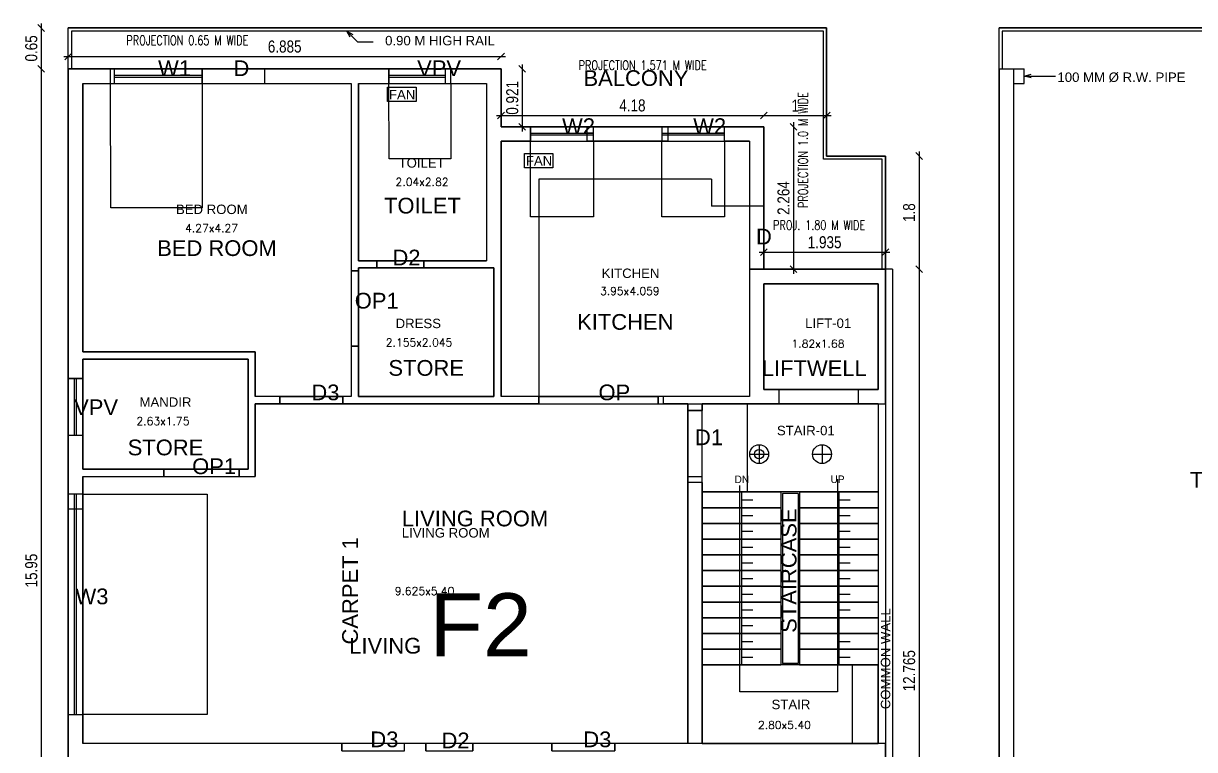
# Model space of a CAD drawing. Header units: metres. Extents: x 0 to 140, y 0 to 47.
# Drawn here: x 32.48 to 51.11, y 12.62 to 24.17 of the extents above; entities that cross this region are included whole.
import ezdxf
from ezdxf.enums import TextEntityAlignment as Align

# ---------------------------------------------------------------- set-up
doc = ezdxf.new("R2010")
doc.units = ezdxf.units.M
doc.header["$PDMODE"] = 3
doc.header["$PDSIZE"] = -3
for name, pattern in [('CENTER', [0]), ('DASHED', [0.75, 0.5, -0.25]), ('DASHED2', [0.375, 0.25, -0.125])]:
    doc.linetypes.add(name, pattern=pattern)
doc.layers.get('0').update_dxf_attribs({"linetype": 'CONTINUOUS'})
doc.layers.get('Defpoints').update_dxf_attribs({"linetype": 'CONTINUOUS'})
for name, color, linetype in [('_Balcony', 25, 'CONTINUOUS'), ('_CarpetArea', 191, 'CONTINUOUS'), ('_Door', 114, 'CONTINUOUS'), ('_Flr', 153, 'CONTINUOUS'), ('_LiftWell', 171, 'CONTINUOUS'), ('_PrintAdditionalDetail', 223, 'CONTINUOUS'), ('_ResiFAR', 190, 'CONTINUOUS'), ('_ResiFSI', 190, 'CONTINUOUS'), ('_Room', 72, 'CONTINUOUS'), ('_StairCase', 120, 'CONTINUOUS'), ('_Terrace', 30, 'CONTINUOUS'), ('_Window', 115, 'CONTINUOUS'), ('FLOOR-TERRACE', 153, 'CONTINUOUS'), ('FLOOR02', 114, 'CONTINUOUS')]:
    doc.layers.add(name, color=color, linetype=linetype)
for name, color, linetype, lineweight in [('PROJECTION', 4, 'DASHED2', 18), ('TEXT AREA', 3, 'CONTINUOUS', 20), ('TEXT NAME', 1, 'CONTINUOUS', 20), ('TEXT SIZE', 2, 'CONTINUOUS', 20)]:
    doc.layers.add(name, color=color, linetype=linetype, lineweight=lineweight)
doc.styles.add('AR 2.0 mm', font='arial.ttf', dxfattribs={"height": 100})
doc.styles.add('DIM', font='arial.ttf', dxfattribs={"width": 0.8})
doc.styles.add('PreDCRFont', font='arial.ttf', dxfattribs={"height": 0.25})
doc.styles.add('RS 1.5 mm', font='romans.shx', dxfattribs={"height": 75})
doc.styles.add('RS 1.75 mm', font='romans.shx', dxfattribs={"height": 87.5})
doc.styles.add('RS 2.5 mm', font='arial.ttf', dxfattribs={"height": 125})
doc.styles.add('WD-25', font='ARIALN.TTF', dxfattribs={"height": 50})
doc.dimstyles.new('1 DIM BIG', dxfattribs={"dimscale": 0.06, "dimtxt": 3.2, "dimasz": 1.8, "dimexe": 0.7, "dimexo": 0, "dimgap": 1, "dimtad": 1, "dimdec": 4, "dimdsep": 46, "dimtxsty": 'DIM', "dimblk1": 'OBLIQUE', "dimblk2": 'OBLIQUE', "dimsah": 1, "dimcen": 0, "dimdle": 1.2, "dimse1": 1, "dimse2": 1, "dimclrd": 3, "dimclre": 5, "dimclrt": 256, "dimadec": 0, "dimazin": 0, "dimtfac": 1, "dimtdec": 4, "dimtix": 1, "dimtmove": 2, "dimatfit": 3, "dimldrblk": 'OPEN30', "dimfxl": 0.7, "dimtolj": 1, "dimarcsym": 0})

# ---------------------------------------------------------------- blocks, each defined once
blk = doc.blocks.new('_Oblique')
at = {"color": 0, "linetype": 'ByBlock', "lineweight": -2}
blk.add_line((-0.5, -0.5), (0.5, 0.5), dxfattribs=at)
blk = doc.blocks.new('_Open30')
at = {"color": 0, "linetype": 'ByBlock', "lineweight": -2}
for p, q in [((-1, 0.27), (0, 0)), ((0, 0), (-1, -0.27)), ((0, 0), (-1, 0))]:
    blk.add_line(p, q, dxfattribs=at)
blk = doc.blocks.new('*D90')
at = {"lineweight": -2, "transparency": 16777216}
blk.add_line((32.76, 24.166), (32.76, 23.372), dxfattribs=at)
at = {"layer": 'Defpoints', "color": 0, "linetype": 'ByBlock', "transparency": 16777216}
for p in [(32.968, 24.094), (32.76, 23.444), (32.968, 23.444)]:
    blk.add_point(p, dxfattribs=at)
at = {"linetype": 'ByBlock', "lineweight": -2, "transparency": 16777216, "xscale": 0.108, "yscale": 0.108, "zscale": 0.108}
for p, rotation in [((32.76, 24.094), 90), ((32.76, 23.444), 270)]:
    blk.add_blockref('_Oblique', p, dxfattribs=dict(at, rotation=rotation))
at = {"linetype": 'ByBlock', "transparency": 16777216, "insert": (32.602, 23.769), "char_height": 0.192, "attachment_point": 5, "rotation": 90, "style": 'DIM', "bg_fill": 3, "box_fill_scale": 1.1, "bg_fill_color": 256, "bg_fill_true_color": 13158600, "bg_fill_transparency": 0}
blk.add_mtext('\\A1;0.65', dxfattribs=at)
blk = doc.blocks.new('*D91')
at = {"lineweight": -2, "transparency": 16777216}
blk.add_line((32.76, 23.516), (32.76, 7.422), dxfattribs=at)
at = {"layer": 'Defpoints', "color": 0, "linetype": 'ByBlock', "transparency": 16777216}
for p in [(32.968, 23.444), (32.76, 7.494), (32.968, 7.494)]:
    blk.add_point(p, dxfattribs=at)
at = {"linetype": 'ByBlock', "lineweight": -2, "transparency": 16777216, "xscale": 0.108, "yscale": 0.108, "zscale": 0.108}
for p, rotation in [((32.76, 23.444), 90), ((32.76, 7.494), 270)]:
    blk.add_blockref('_Oblique', p, dxfattribs=dict(at, rotation=rotation))
at = {"linetype": 'ByBlock', "transparency": 16777216, "insert": (32.602, 15.469), "char_height": 0.192, "attachment_point": 5, "rotation": 90, "style": 'DIM', "bg_fill": 3, "box_fill_scale": 1.1, "bg_fill_color": 256, "bg_fill_true_color": 13158600, "bg_fill_transparency": 0}
blk.add_mtext('\\A1;15.95', dxfattribs=at)
blk = doc.blocks.new('*D93')
at = {"lineweight": -2, "transparency": 16777216}
blk.add_line((40.412, 23.516), (40.412, 22.451), dxfattribs=at)
at = {"layer": 'Defpoints', "color": 0, "linetype": 'ByBlock', "transparency": 16777216}
for p in [(40.075, 23.444), (40.075, 22.523), (40.412, 22.523)]:
    blk.add_point(p, dxfattribs=at)
at = {"linetype": 'ByBlock', "lineweight": -2, "transparency": 16777216, "xscale": 0.108, "yscale": 0.108, "zscale": 0.108}
for p, rotation in [((40.412, 23.444), 90), ((40.412, 22.523), 270)]:
    blk.add_blockref('_Oblique', p, dxfattribs=dict(at, rotation=rotation))
at = {"linetype": 'ByBlock', "transparency": 16777216, "insert": (40.254, 22.984), "char_height": 0.192, "attachment_point": 5, "rotation": 90, "style": 'DIM', "bg_fill": 3, "box_fill_scale": 1.1, "bg_fill_color": 256, "bg_fill_true_color": 13158600, "bg_fill_transparency": 0}
blk.add_mtext('\\A1;0.921', dxfattribs=at)
blk = doc.blocks.new('*D94')
at = {"lineweight": -2, "transparency": 16777216}
blk.add_line((33.118, 23.64), (40.147, 23.64), dxfattribs=at)
at = {"layer": 'Defpoints', "color": 0, "linetype": 'ByBlock', "transparency": 16777216}
for p in [(40.075, 23.64), (33.19, 23.444), (40.075, 23.444)]:
    blk.add_point(p, dxfattribs=at)
at = {"linetype": 'ByBlock', "lineweight": -2, "transparency": 16777216, "xscale": 0.108, "yscale": 0.108, "zscale": 0.108, "rotation": 180}
blk.add_blockref('_Oblique', (33.19, 23.64), dxfattribs=at)
at = {"linetype": 'ByBlock', "lineweight": -2, "transparency": 16777216, "xscale": 0.108, "yscale": 0.108, "zscale": 0.108}
blk.add_blockref('_Oblique', (40.075, 23.64), dxfattribs=at)
at = {"linetype": 'ByBlock', "transparency": 16777216, "insert": (36.633, 23.798), "char_height": 0.192, "attachment_point": 5, "style": 'DIM', "bg_fill": 3, "box_fill_scale": 1.1, "bg_fill_color": 256, "bg_fill_true_color": 13158600, "bg_fill_transparency": 0}
blk.add_mtext('\\A1;6.885', dxfattribs=at)
blk = doc.blocks.new('*D95')
at = {"lineweight": -2, "transparency": 16777216}
blk.add_line((40.003, 22.704), (44.327, 22.704), dxfattribs=at)
at = {"layer": 'Defpoints', "color": 0, "linetype": 'ByBlock', "transparency": 16777216}
for p in [(44.255, 22.704), (40.075, 22.523), (44.255, 22.523)]:
    blk.add_point(p, dxfattribs=at)
at = {"linetype": 'ByBlock', "lineweight": -2, "transparency": 16777216, "xscale": 0.108, "yscale": 0.108, "zscale": 0.108, "rotation": 180}
blk.add_blockref('_Oblique', (40.075, 22.704), dxfattribs=at)
at = {"linetype": 'ByBlock', "lineweight": -2, "transparency": 16777216, "xscale": 0.108, "yscale": 0.108, "zscale": 0.108}
blk.add_blockref('_Oblique', (44.255, 22.704), dxfattribs=at)
at = {"linetype": 'ByBlock', "transparency": 16777216, "insert": (42.165, 22.862), "char_height": 0.192, "attachment_point": 5, "style": 'DIM', "bg_fill": 3, "box_fill_scale": 1.1, "bg_fill_color": 256, "bg_fill_true_color": 13158600, "bg_fill_transparency": 0}
blk.add_mtext('\\A1;4.18', dxfattribs=at)
blk = doc.blocks.new('*D96')
at = {"lineweight": -2, "transparency": 16777216}
blk.add_line((44.727, 22.595), (44.727, 20.187), dxfattribs=at)
at = {"layer": 'Defpoints', "color": 0, "linetype": 'ByBlock', "transparency": 16777216}
for p in [(44.255, 22.523), (44.255, 20.259), (44.727, 20.259)]:
    blk.add_point(p, dxfattribs=at)
at = {"linetype": 'ByBlock', "lineweight": -2, "transparency": 16777216, "xscale": 0.108, "yscale": 0.108, "zscale": 0.108}
for p, rotation in [((44.727, 22.523), 90), ((44.727, 20.259), 270)]:
    blk.add_blockref('_Oblique', p, dxfattribs=dict(at, rotation=rotation))
at = {"linetype": 'ByBlock', "transparency": 16777216, "insert": (44.569, 21.391), "char_height": 0.192, "attachment_point": 5, "rotation": 90, "style": 'DIM', "bg_fill": 3, "box_fill_scale": 1.1, "bg_fill_color": 256, "bg_fill_true_color": 13158600, "bg_fill_transparency": 0}
blk.add_mtext('\\A1;2.264', dxfattribs=at)
blk = doc.blocks.new('*D97')
at = {"lineweight": -2, "transparency": 16777216}
blk.add_line((44.183, 20.529), (46.262, 20.529), dxfattribs=at)
at = {"layer": 'Defpoints', "color": 0, "linetype": 'ByBlock', "transparency": 16777216}
for p in [(46.19, 20.529), (44.255, 20.259), (46.19, 20.259)]:
    blk.add_point(p, dxfattribs=at)
at = {"linetype": 'ByBlock', "lineweight": -2, "transparency": 16777216, "xscale": 0.108, "yscale": 0.108, "zscale": 0.108, "rotation": 180}
blk.add_blockref('_Oblique', (44.255, 20.529), dxfattribs=at)
at = {"linetype": 'ByBlock', "lineweight": -2, "transparency": 16777216, "xscale": 0.108, "yscale": 0.108, "zscale": 0.108}
blk.add_blockref('_Oblique', (46.19, 20.529), dxfattribs=at)
at = {"linetype": 'ByBlock', "transparency": 16777216, "insert": (45.223, 20.687), "char_height": 0.192, "attachment_point": 5, "style": 'DIM', "bg_fill": 3, "box_fill_scale": 1.1, "bg_fill_color": 256, "bg_fill_true_color": 13158600, "bg_fill_transparency": 0}
blk.add_mtext('\\A1;1.935', dxfattribs=at)
blk = doc.blocks.new('*D98')
at = {"lineweight": -2, "transparency": 16777216}
blk.add_line((46.726, 22.131), (46.726, 20.187), dxfattribs=at)
at = {"layer": 'Defpoints', "color": 0, "linetype": 'ByBlock', "transparency": 16777216}
for p in [(46.19, 22.059), (46.19, 20.259), (46.726, 20.259)]:
    blk.add_point(p, dxfattribs=at)
at = {"linetype": 'ByBlock', "lineweight": -2, "transparency": 16777216, "xscale": 0.108, "yscale": 0.108, "zscale": 0.108}
for p, rotation in [((46.726, 22.059), 90), ((46.726, 20.259), 270)]:
    blk.add_blockref('_Oblique', p, dxfattribs=dict(at, rotation=rotation))
at = {"linetype": 'ByBlock', "transparency": 16777216, "insert": (46.568, 21.159), "char_height": 0.192, "attachment_point": 5, "rotation": 90, "style": 'DIM', "bg_fill": 3, "box_fill_scale": 1.1, "bg_fill_color": 256, "bg_fill_true_color": 13158600, "bg_fill_transparency": 0}
blk.add_mtext('\\A1;1.8', dxfattribs=at)
blk = doc.blocks.new('*D99')
at = {"lineweight": -2, "transparency": 16777216}
blk.add_line((46.726, 20.331), (46.726, 7.422), dxfattribs=at)
at = {"layer": 'Defpoints', "color": 0, "linetype": 'ByBlock', "transparency": 16777216}
for p in [(46.19, 20.259), (46.14, 7.494), (46.726, 7.494)]:
    blk.add_point(p, dxfattribs=at)
at = {"linetype": 'ByBlock', "lineweight": -2, "transparency": 16777216, "xscale": 0.108, "yscale": 0.108, "zscale": 0.108}
for p, rotation in [((46.726, 20.259), 90), ((46.726, 7.494), 270)]:
    blk.add_blockref('_Oblique', p, dxfattribs=dict(at, rotation=rotation))
at = {"linetype": 'ByBlock', "transparency": 16777216, "insert": (46.568, 13.877), "char_height": 0.192, "attachment_point": 5, "rotation": 90, "style": 'DIM', "bg_fill": 3, "box_fill_scale": 1.1, "bg_fill_color": 256, "bg_fill_true_color": 13158600, "bg_fill_transparency": 0}
blk.add_mtext('\\A1;12.765', dxfattribs=at)
blk = doc.blocks.new('Direction Ref Point')
at = {"layer": '_Flr'}
for p, q in [((-0.15, 0), (0.15, 0)), ((0, 0.15), (0, -0.15))]:
    blk.add_line(p, q, dxfattribs=at)
for radius in [0.15, 0.075]:
    blk.add_circle((0, 0), radius, dxfattribs=at)
blk = doc.blocks.new('Common Point')
at = {"layer": '_ResiFSI'}
for p, q in [((-0.15, 0), (0.15, 0)), ((0, 0.15), (0, -0.15))]:
    blk.add_line(p, q, dxfattribs=at)
blk.add_circle((0, 0), 0.15, dxfattribs=at)
blk = doc.blocks.new('*D105')
at = {"color": 3, "linetype": 'ByBlock', "lineweight": -2, "transparency": 16777216}
blk.add_line((44.183, 22.704), (45.327, 22.704), dxfattribs=at)
at = {"layer": 'Defpoints', "color": 0, "linetype": 'ByBlock', "transparency": 16777216}
for p in [(44.255, 22.704), (45.255, 22.704), (45.255, 22.704)]:
    blk.add_point(p, dxfattribs=at)
at = {"color": 3, "linetype": 'ByBlock', "lineweight": -2, "transparency": 16777216, "xscale": 0.108, "yscale": 0.108, "zscale": 0.108, "rotation": 180}
blk.add_blockref('_Oblique', (44.255, 22.704), dxfattribs=at)
at = {"color": 3, "linetype": 'ByBlock', "lineweight": -2, "transparency": 16777216, "xscale": 0.108, "yscale": 0.108, "zscale": 0.108}
blk.add_blockref('_Oblique', (45.255, 22.704), dxfattribs=at)
at = {"linetype": 'ByBlock', "transparency": 16777216, "insert": (44.755, 22.86), "char_height": 0.192, "attachment_point": 5, "style": 'DIM'}
blk.add_mtext('\\A1;1', dxfattribs=at)

msp = doc.modelspace()

# ---------------------------------------------------------------- linework, layer by layer
at = {"linetype": 'ByBlock'}
for p, q in [((33.19019, 23.44413), (33.19019, 24.09413)), ((47.99784, 23.44413), (47.99784, 24.09413)), ((33.19019, 23.44413), (33.86418, 23.44413)), ((33.19019, 23.44413), (33.19019, 18.52188)), ((33.86418, 23.21413), (33.86418, 23.44413)), ((35.31823, 23.44413), (38.28978, 23.44413)), ((35.31823, 23.21413), (35.31823, 23.44413)), ((36.31823, 23.21413), (36.31823, 23.44413)), ((38.28978, 23.21413), (38.28978, 23.44413)), ((39.27413, 23.44413), (40.07519, 23.44413)), ((39.27413, 23.21413), (39.27413, 23.44413)), ((40.07519, 23.44413), (40.07519, 22.52313)), ((47.99784, 23.44413), (48.39815, 23.44413)), ((47.99784, 23.44413), (47.99784, 7.49413)), ((48.22784, 23.44413), (48.22784, 7.49413)), ((48.39815, 23.21413), (48.39815, 23.44413)), ((33.42019, 23.21413), (33.86418, 23.21413)), ((33.42019, 23.21413), (33.42019, 18.94413)), ((36.31823, 23.21413), (37.69019, 23.21413)), ((37.69019, 23.21413), (37.69019, 20.23442)), ((37.80519, 23.21413), (38.28978, 23.21413)), ((37.80519, 23.21413), (37.80519, 20.39413)), ((39.27413, 23.21413), (39.84519, 23.21413)), ((39.84519, 23.21413), (39.84519, 20.39413)), ((48.22784, 23.21413), (48.39815, 23.21413)), ((40.54584, 22.52313), (40.07519, 22.52313)), ((40.54584, 22.29313), (40.54584, 22.52313)), ((42.73226, 22.52313), (41.44584, 22.52313)), ((41.44584, 22.29313), (41.44584, 22.52313)), ((42.73226, 22.29313), (42.73226, 22.52313)), ((44.25519, 22.52313), (43.63226, 22.52313)), ((43.63226, 22.29313), (43.63226, 22.52313)), ((44.25519, 22.52313), (44.25519, 20.25913)), ((40.07519, 22.29313), (40.07519, 18.23413)), ((40.54584, 22.29313), (40.07519, 22.29313)), ((42.73226, 22.29313), (41.44584, 22.29313)), ((44.02519, 22.29313), (43.63226, 22.29313)), ((44.02519, 22.29313), (44.02519, 21.25913)), ((40.67519, 21.69313), (40.67519, 18.11913)), ((43.42519, 21.69313), (40.67519, 21.69313)), ((43.42519, 21.69313), (43.42519, 21.25913)), ((44.02519, 21.25913), (43.42519, 21.25913)), ((44.25519, 21.25913), (44.02519, 21.25913)), ((37.80519, 20.39413), (38.09871, 20.39413)), ((38.09871, 20.27913), (38.09871, 20.39413)), ((38.84871, 20.39413), (39.84519, 20.39413)), ((38.84871, 20.27913), (38.84871, 20.39413)), ((37.69019, 20.23442), (37.80519, 20.23442)), ((37.80519, 20.27913), (39.96019, 20.27913)), ((37.80519, 20.27913), (37.80519, 20.23442)), ((39.96019, 20.27913), (39.96019, 18.23413)), ((44.02519, 20.25913), (44.02519, 18.23413)), ((46.30519, 20.25913), (44.02519, 20.25913)), ((46.30519, 20.25913), (46.30519, 7.49413)), ((44.25519, 20.02913), (44.25519, 18.34913)), ((46.07519, 20.02913), (44.25519, 20.02913)), ((46.07519, 20.02913), (46.07519, 18.34913)), ((37.69019, 19.03442), (37.69019, 18.23413)), ((37.69019, 19.03442), (37.80519, 19.03442)), ((37.80519, 19.03442), (37.80519, 18.23413)), ((33.42019, 18.94413), (36.16519, 18.94413)), ((33.42019, 18.82913), (36.05019, 18.82913)), ((33.42019, 18.82913), (33.42019, 18.52188)), ((36.05019, 18.82913), (36.05019, 17.07913)), ((36.16519, 18.94413), (36.16519, 18.23413)), ((33.19019, 18.52188), (33.42019, 18.52188)), ((44.4998, 18.34913), (44.25519, 18.34913)), ((44.4998, 18.11913), (44.4998, 18.34913)), ((46.07519, 18.34913), (45.75993, 18.34913)), ((45.75993, 18.11913), (45.75993, 18.34913)), ((36.55763, 18.23413), (36.16519, 18.23413)), ((36.16519, 18.11913), (36.16519, 16.96413)), ((40.67519, 18.11913), (36.16519, 18.11913)), ((36.55763, 18.11913), (36.55763, 18.23413)), ((37.69019, 18.23413), (37.55763, 18.23413)), ((37.55763, 18.11913), (37.55763, 18.23413)), ((39.96019, 18.23413), (37.80519, 18.23413)), ((40.67519, 18.23413), (40.07519, 18.23413)), ((43.04519, 18.23413), (42.65877, 18.23413)), ((42.65877, 18.11913), (42.65877, 18.23413)), ((43.04519, 18.11913), (42.65877, 18.11913)), ((44.02519, 18.23413), (43.04519, 18.23413)), ((43.04519, 18.11913), (43.04519, 12.71913)), ((43.27519, 18.11913), (43.27519, 18.01259)), ((45.75993, 18.11913), (43.27519, 18.11913)), ((46.07519, 18.11913), (45.75993, 18.11913)), ((46.07519, 18.11913), (46.07519, 12.71913)), ((43.04519, 18.01259), (43.27519, 18.01259)), ((33.19019, 17.62313), (33.19019, 16.45301)), ((33.19019, 17.62313), (33.42019, 17.62313)), ((33.42019, 17.62313), (33.42019, 17.07913)), ((33.42019, 17.07913), (34.7096, 17.07913)), ((33.42019, 16.96413), (34.7096, 16.96413)), ((33.42019, 16.96413), (33.42019, 16.45301)), ((34.7096, 16.96413), (34.7096, 17.07913)), ((35.9096, 17.07913), (36.05019, 17.07913)), ((35.9096, 16.96413), (35.9096, 17.07913)), ((35.9096, 16.96413), (36.16519, 16.96413)), ((43.27519, 16.86859), (43.04519, 16.86859)), ((43.27519, 16.86859), (43.27519, 12.71913)), ((43.87362, 13.54163), (43.87362, 16.82424)), ((45.42874, 16.92017), (45.42874, 13.54163)), ((44.52519, 16.71913), (43.27519, 16.71913)), ((44.52519, 16.71913), (44.52519, 13.96913)), ((46.07519, 16.71913), (44.52519, 16.71913)), ((44.55019, 16.69413), (44.55019, 13.99413)), ((44.80019, 16.69413), (44.55019, 16.69413)), ((44.80019, 16.69413), (44.80019, 13.99413)), ((44.82519, 16.71913), (44.82519, 13.96913)), ((33.19019, 16.45301), (33.42019, 16.45301)), ((44.52519, 16.46913), (43.27519, 16.46913)), ((46.07519, 16.46913), (44.82519, 16.46913)), ((44.52519, 16.21913), (43.27519, 16.21913)), ((46.07519, 16.21913), (44.82519, 16.21913)), ((44.52519, 15.96913), (43.27519, 15.96913)), ((46.07519, 15.96913), (44.82519, 15.96913)), ((44.52519, 15.71913), (43.27519, 15.71913)), ((46.07519, 15.71913), (44.82519, 15.71913)), ((44.52519, 15.46913), (43.27519, 15.46913)), ((46.07519, 15.46913), (44.82519, 15.46913)), ((44.52519, 15.21913), (43.27519, 15.21913)), ((46.07519, 15.21913), (44.82519, 15.21913)), ((44.52519, 14.96913), (43.27519, 14.96913)), ((46.07519, 14.96913), (44.82519, 14.96913)), ((44.52519, 14.71913), (43.27519, 14.71913)), ((46.07519, 14.71913), (44.82519, 14.71913)), ((44.52519, 14.46913), (43.27519, 14.46913)), ((46.07519, 14.46913), (44.82519, 14.46913)), ((44.52519, 14.21913), (43.27519, 14.21913)), ((46.07519, 14.21913), (44.82519, 14.21913)), ((44.80019, 13.99413), (44.55019, 13.99413)), ((46.07519, 13.96913), (43.27519, 13.96913)), ((45.42874, 13.54163), (43.87362, 13.54163)), ((33.19019, 13.18368), (33.19019, 7.49413)), ((33.19019, 13.18368), (33.42019, 13.18368)), ((33.42019, 13.18368), (33.42019, 12.71913)), ((43.04519, 12.71913), (33.42019, 12.71913)), ((37.53955, 12.60413), (37.53955, 12.71913)), ((38.53955, 12.60413), (38.53955, 12.71913)), ((38.87861, 12.60413), (38.87861, 12.71913)), ((39.62861, 12.60413), (39.62861, 12.71913)), ((40.8833, 12.60413), (40.8833, 12.71913)), ((41.8833, 12.60413), (41.8833, 12.71913)), ((46.07519, 12.71913), (43.27519, 12.71913))]:
    msp.add_line(p, q, dxfattribs=at)
for p, q in [((33.86418, 23.44413), (35.31823, 23.44413)), ((33.86418, 23.44313), (35.31823, 23.44313)), ((38.28978, 23.44413), (39.27413, 23.44413)), ((38.28978, 23.44313), (39.27413, 23.44313)), ((40.54584, 22.52313), (41.44584, 22.52313)), ((40.54584, 22.52213), (41.44584, 22.52213)), ((42.73226, 22.52313), (43.63226, 22.52313)), ((42.73226, 22.52213), (43.63226, 22.52213)), ((33.41919, 18.52188), (33.41919, 17.62313)), ((33.42019, 18.52188), (33.42019, 17.62313)), ((33.41919, 16.45301), (33.41919, 13.18368)), ((33.42019, 16.45301), (33.42019, 13.18368))]:
    msp.add_line(p, q)
at = {"linetype": 'DASHED'}
msp.add_line((46.19019, 20.25913), (46.19019, 7.49413), dxfattribs=at)
at = {"linetype": 'ByBlock'}
for points in [[(46.19019, 20.25913), (46.19019, 22.05913), (45.25519, 22.05913), (45.25519, 24.09413), (33.19019, 24.09413)], [(46.14019, 20.25913), (46.14019, 22.00913), (45.20519, 22.00913), (45.20519, 24.04413), (33.24019, 24.04413), (33.24019, 23.44413)], [(60.99784, 20.25913), (60.99784, 22.05913), (60.06284, 22.05913), (60.06284, 24.09413), (47.99784, 24.09413)], [(60.94784, 20.25913), (60.94784, 22.00913), (60.01284, 22.00913), (60.01284, 24.04413), (48.04784, 24.04413), (48.04784, 23.44413)]]:
    msp.add_lwpolyline(points, dxfattribs=at)
at = {"layer": '_CarpetArea', "linetype": 'ByBlock'}
for points in [[(37.53955, 12.60413), (37.53955, 12.71913), (33.42019, 12.71913), (33.42019, 16.96413), (34.7096, 16.96413), (34.7096, 17.07913), (33.42019, 17.07913), (33.42019, 18.82913), (36.05019, 18.82913), (36.05019, 17.07913), (35.9096, 17.07913), (35.9096, 16.96413), (36.16519, 16.96413), (36.16519, 18.11913), (36.55763, 18.11913), (36.55763, 18.23413), (36.16519, 18.23413), (36.16519, 18.94413), (33.42019, 18.94413), (33.42019, 23.21413), (37.69019, 23.21413), (37.69019, 20.23442), (37.80519, 20.23442), (37.80519, 20.27913), (38.09871, 20.27913), (38.09871, 20.39413), (37.80519, 20.39413), (37.80519, 23.21413), (39.84519, 23.21413), (39.84519, 20.39413), (38.84871, 20.39413), (38.84871, 20.27913), (39.96019, 20.27913), (39.96019, 18.23413), (37.80519, 18.23413), (37.80519, 19.03442), (37.69019, 19.03442), (37.69019, 18.23413), (37.55763, 18.23413), (37.55763, 18.11913), (40.67519, 18.11913), (40.67519, 18.23413), (40.07519, 18.23413), (40.07519, 22.29313), (44.02519, 22.29313), (44.02519, 18.23413), (42.57519, 18.23413), (42.57519, 18.11913), (43.04519, 18.11913), (43.04519, 12.71913), (41.8833, 12.71913), (41.8833, 12.60413)], [(40.8833, 12.60413), (40.8833, 12.71913), (39.62861, 12.71913), (39.62861, 12.60413)]]:
    msp.add_lwpolyline(points, dxfattribs=at)
at = {"layer": '_Door', "linetype": 'ByBlock'}
for points in [[(38.84871, 20.27913), (38.84871, 20.39413), (38.09871, 20.39413), (38.09871, 20.27913)], [(37.69019, 19.03442), (37.80519, 19.03442), (37.80519, 20.23442), (37.69019, 20.23442)], [(40.67519, 18.23413), (40.67519, 18.11913), (42.57519, 18.11913), (42.57519, 18.23413)], [(35.9096, 16.96413), (35.9096, 17.07913), (34.7096, 17.07913), (34.7096, 16.96413)], [(39.62861, 12.60413), (39.62861, 12.71913), (38.87861, 12.71913), (38.87861, 12.60413)]]:
    msp.add_lwpolyline(points, close=True, dxfattribs=at)
at = {"layer": '_Door'}
for points in [[(36.55763, 18.23413), (36.55763, 18.11913), (37.55763, 18.11913), (37.55763, 18.23413)], [(43.04519, 16.96259), (43.27519, 16.96259), (43.27519, 18.01259), (43.04519, 18.01259)], [(37.53955, 12.71913), (37.53955, 12.60413), (38.53955, 12.60413), (38.53955, 12.71913)], [(40.8833, 12.71913), (40.8833, 12.60413), (41.8833, 12.60413), (41.8833, 12.71913)]]:
    msp.add_lwpolyline(points, close=True, dxfattribs=at)
at = {"layer": '_PrintAdditionalDetail'}
for points in [[(38.26685, 23.15116), (38.72222, 23.15116), (38.72222, 22.92499), (38.26685, 22.92499)], [(40.44567, 22.09811), (40.90104, 22.09811), (40.90104, 21.87194), (40.44567, 21.87194)]]:
    msp.add_lwpolyline(points, close=True, dxfattribs=at)
at = {"layer": '_Room', "linetype": 'ByBlock'}
for points in [[(33.42019, 23.21413), (37.69019, 23.21413), (37.69019, 18.23413), (36.16519, 18.23413), (36.16519, 18.94413), (33.42019, 18.94413)], [(37.80519, 23.21413), (39.84519, 23.21413), (39.84519, 20.39413), (37.80519, 20.39413)], [(40.07519, 22.29313), (44.02519, 22.29313), (44.02519, 18.23413), (40.07519, 18.23413)], [(37.80519, 18.23413), (39.96019, 18.23413), (39.96019, 20.27913), (37.80519, 20.27913)], [(36.05019, 18.82913), (33.42019, 18.82913), (33.42019, 17.07913), (36.05019, 17.07913)], [(33.42019, 12.71913), (33.42019, 16.96413), (36.16519, 16.96413), (36.16519, 18.11913), (43.04519, 18.11913), (43.04519, 12.71913)]]:
    msp.add_lwpolyline(points, close=True, dxfattribs=at)
at = {"layer": '_StairCase', "color": 231, "ltscale": 0.05}
msp.add_lwpolyline([(43.98924, 18.11913), (43.98924, 16.71913)], dxfattribs=at)
at = {"layer": '_StairCase', "linetype": 'ByBlock'}
for points in [[(43.27519, 16.71913), (44.52519, 16.71913)], [(43.27519, 16.46913), (44.52519, 16.46913)], [(43.27519, 16.21913), (44.52519, 16.21913)], [(43.27519, 15.96913), (44.52519, 15.96913)], [(43.27519, 15.71913), (44.52519, 15.71913)], [(43.27519, 15.46913), (44.52519, 15.46913)], [(43.27519, 15.21913), (44.52519, 15.21913)], [(43.27519, 14.96913), (44.52519, 14.96913)], [(43.27519, 14.71913), (44.52519, 14.71913)], [(43.27519, 14.46913), (44.52519, 14.46913)], [(43.27519, 14.21913), (44.52519, 14.21913)], [(43.27519, 13.96913), (44.52519, 13.96913)]]:
    msp.add_lwpolyline(points, dxfattribs=at)
at = {"layer": '_StairCase', "color": 161, "ltscale": 0.05}
msp.add_lwpolyline([(45.66726, 12.71913), (45.66726, 13.96913)], dxfattribs=at)
at = {"layer": '_Terrace', "linetype": 'ByBlock'}
msp.add_lwpolyline([(47.99784, 24.09413), (60.06284, 24.09413), (60.06284, 22.05913), (60.99784, 22.05913), (60.99784, 5.79413), (47.99784, 5.79413)], close=True, dxfattribs=at)
at = {"layer": '_Window', "linetype": 'CENTER'}
for points in [[(33.91823, 23.34413), (35.31823, 23.34413)], [(33.91823, 23.31413), (35.31823, 23.31413)], [(38.28978, 23.34413), (39.18978, 23.34413)], [(38.28978, 23.31413), (39.18978, 23.31413)], [(42.63226, 22.42313), (43.63226, 22.42313)], [(42.63226, 22.39313), (43.63226, 22.39313)], [(33.29019, 17.6225), (33.29019, 18.5225)], [(33.32019, 17.6225), (33.32019, 18.5225)], [(33.29019, 13.18368), (33.29019, 16.68368)], [(33.32019, 13.18368), (33.32019, 16.68368)]]:
    msp.add_lwpolyline(points, dxfattribs=at)
at = {"layer": '_Window', "linetype": 'ByBlock'}
for points in [[(33.19019, 17.6225), (33.42019, 17.6225), (33.42019, 18.5225), (33.19019, 18.5225)], [(33.19019, 13.18368), (33.42019, 13.18368), (33.42019, 16.68368), (33.19019, 16.68368)]]:
    msp.add_lwpolyline(points, close=True, dxfattribs=at)
at = {"layer": 'FLOOR-TERRACE', "color": 227, "linetype": 'ByBlock'}
msp.add_lwpolyline([(47.99784, 24.09413), (60.06284, 24.09413), (60.06284, 22.05913), (60.99784, 22.05913), (60.99784, 5.79413), (47.99784, 5.79413)], close=True, dxfattribs=at)
at = {"layer": 'FLOOR02', "color": 246, "linetype": 'ByBlock'}
for p, q in [((38.09871, 20.39413), (38.84871, 20.39413)), ((37.80519, 20.23442), (37.80519, 19.03442)), ((40.67519, 18.23413), (42.57519, 18.23413)), ((34.7096, 17.07913), (35.9096, 17.07913))]:
    msp.add_line(p, q, dxfattribs=at)
at = {"layer": 'FLOOR02', "color": 26, "linetype": 'ByBlock'}
for p, q in [((36.55763, 18.23413), (37.55763, 18.23413)), ((43.04519, 18.01259), (43.04519, 16.96259))]:
    msp.add_line(p, q, dxfattribs=at)
at = {"layer": 'FLOOR02', "color": 191, "linetype": 'ByBlock'}
for p, q in [((43.27519, 16.71913), (44.52519, 16.71913)), ((43.27519, 16.46913), (44.52519, 16.46913)), ((43.27519, 16.21913), (44.52519, 16.21913)), ((43.27519, 15.96913), (44.52519, 15.96913)), ((43.27519, 15.71913), (44.52519, 15.71913)), ((43.27519, 15.46913), (44.52519, 15.46913)), ((43.27519, 15.21913), (44.52519, 15.21913)), ((43.27519, 14.96913), (44.52519, 14.96913)), ((43.27519, 14.71913), (44.52519, 14.71913)), ((43.27519, 14.46913), (44.52519, 14.46913)), ((43.27519, 14.21913), (44.52519, 14.21913)), ((43.27519, 13.96913), (44.52519, 13.96913))]:
    msp.add_line(p, q, dxfattribs=at)
at = {"layer": 'FLOOR02', "color": 190, "linetype": 'ByBlock'}
for p, q in [((43.90019, 16.71913), (43.90019, 16.46913)), ((45.45019, 16.71913), (45.45019, 16.46913)), ((43.90019, 16.46913), (43.90019, 16.21913)), ((45.45019, 16.46913), (45.45019, 16.21913)), ((43.90019, 16.21913), (43.90019, 15.96913)), ((45.45019, 16.21913), (45.45019, 15.96913)), ((43.90019, 15.96913), (43.90019, 15.71913)), ((45.45019, 15.96913), (45.45019, 15.71913)), ((43.90019, 15.71913), (43.90019, 15.46913)), ((45.45019, 15.71913), (45.45019, 15.46913)), ((43.90019, 15.46913), (43.90019, 15.21913)), ((45.45019, 15.46913), (45.45019, 15.21913)), ((43.90019, 15.21913), (43.90019, 14.96913)), ((45.45019, 15.21913), (45.45019, 14.96913)), ((43.90019, 14.96913), (43.90019, 14.71913)), ((45.45019, 14.96913), (45.45019, 14.71913)), ((43.90019, 14.71913), (43.90019, 14.46913)), ((45.45019, 14.71913), (45.45019, 14.46913)), ((43.90019, 14.46913), (43.90019, 14.21913)), ((45.45019, 14.46913), (45.45019, 14.21913)), ((43.90019, 14.21913), (43.90019, 13.96913)), ((45.45019, 14.21913), (45.45019, 13.96913))]:
    msp.add_line(p, q, dxfattribs=at)
at = {"layer": 'FLOOR02', "color": 192, "linetype": 'ByBlock'}
for p, q in [((43.90019, 16.59413), (44.08019, 16.59413)), ((45.45019, 16.59413), (45.63019, 16.59413)), ((43.90019, 16.34413), (44.08019, 16.34413)), ((45.45019, 16.34413), (45.63019, 16.34413)), ((43.90019, 16.09413), (44.08019, 16.09413)), ((45.45019, 16.09413), (45.63019, 16.09413)), ((43.90019, 15.84413), (44.08019, 15.84413)), ((45.45019, 15.84413), (45.63019, 15.84413)), ((43.90019, 15.59413), (44.08019, 15.59413)), ((45.45019, 15.59413), (45.63019, 15.59413)), ((43.90019, 15.34413), (44.08019, 15.34413)), ((45.45019, 15.34413), (45.63019, 15.34413)), ((43.90019, 15.09413), (44.08019, 15.09413)), ((45.45019, 15.09413), (45.63019, 15.09413)), ((43.90019, 14.84413), (44.08019, 14.84413)), ((45.45019, 14.84413), (45.63019, 14.84413)), ((43.90019, 14.59413), (44.08019, 14.59413)), ((43.90019, 14.34413), (44.08019, 14.34413)), ((45.45019, 14.34413), (45.63019, 14.34413)), ((43.90019, 14.09413), (44.08019, 14.09413)), ((45.45019, 14.09413), (45.63019, 14.09413))]:
    msp.add_line(p, q, dxfattribs=at)
at = {"layer": 'FLOOR02', "color": 150, "linetype": 'ByBlock'}
msp.add_lwpolyline([(33.42019, 23.21413), (37.69019, 23.21413), (37.69019, 18.23413), (36.16519, 18.23413), (36.16519, 18.94413), (33.42019, 18.94413), (33.42019, 23.21413)], dxfattribs=at)
at = {"layer": 'FLOOR02', "color": 103, "linetype": 'ByBlock'}
for points in [[(33.86418, 23.21413), (35.31823, 23.21413), (35.31823, 21.23413), (33.86823, 21.23413)], [(33.42019, 13.18368), (33.42019, 16.68368), (35.40019, 16.68368), (35.40019, 13.18368)]]:
    msp.add_lwpolyline(points, close=True, dxfattribs=at)
at = {"layer": 'FLOOR02', "color": 81, "linetype": 'ByBlock'}
for points in [[(37.80519, 23.21413), (39.84519, 23.21413), (39.84519, 20.39413), (37.80519, 20.39413)], [(37.80519, 18.23413), (39.96019, 18.23413), (39.96019, 20.27913), (37.80519, 20.27913)], [(36.05019, 18.82913), (33.42019, 18.82913), (33.42019, 17.07913), (36.05019, 17.07913)]]:
    msp.add_lwpolyline(points, close=True, dxfattribs=at)
at = {"layer": 'FLOOR02', "color": 128, "linetype": 'ByBlock'}
msp.add_lwpolyline([(38.28978, 23.21413), (39.27413, 23.21413), (39.27413, 22.01413), (38.29413, 22.01413)], close=True, dxfattribs=at)
at = {"layer": 'FLOOR02', "color": 150, "linetype": 'ByBlock'}
for points in [[(40.07519, 22.29313), (44.02519, 22.29313), (44.02519, 18.23413), (40.07519, 18.23413)], [(33.42019, 12.71913), (33.42019, 16.96413), (36.16519, 16.96413), (36.16519, 18.11913), (43.04519, 18.11913), (43.04519, 12.71913)]]:
    msp.add_lwpolyline(points, close=True, dxfattribs=at)
at = {"layer": 'FLOOR02', "color": 103, "linetype": 'ByBlock'}
for points in [[(40.54584, 22.29313), (41.54584, 22.29313), (41.54584, 21.09313), (40.54584, 21.09313), (40.54584, 22.29313)], [(42.63226, 22.29313), (43.63226, 22.29313), (43.63226, 21.09313), (42.63226, 21.09313), (42.63226, 22.29313)]]:
    msp.add_lwpolyline(points, dxfattribs=at)

# ---------------------------------------------------------------- block references
at = {"layer": '_Flr'}
msp.add_blockref('Direction Ref Point', (44.18127, 17.3207), dxfattribs=at)
at = {"layer": '_ResiFAR'}
msp.add_blockref('Common Point', (45.18127, 17.3207), dxfattribs=at)

# ---------------------------------------------------------------- texts
at = {"linetype": 'ByBlock', "char_height": 0.12, "width": 2.2416014, "attachment_point": 5, "style": 'WD-25'}
for s, insert in [('\\A1;\\pt0.36;{\\fCentury Gothic|b0|i0|c0|p34;DN}', (43.90619, 16.92017)), ('\\A1;\\pt0.36;{\\fCentury Gothic|b0|i0|c0|p34;UP}', (45.42874, 16.92017))]:
    msp.add_mtext(s, dxfattribs=dict(at, insert=insert))
at = {"layer": '_Balcony', "ltscale": 0.05, "insert": (42.2214, 23.42284), "char_height": 0.25, "attachment_point": 2, "style": 'PreDCRFont'}
msp.add_mtext('BALCONY', dxfattribs=at)
at = {"layer": '_CarpetArea', "insert": (37.80098, 15.14728), "char_height": 0.25, "attachment_point": 8, "rotation": 90, "style": 'PreDCRFont'}
msp.add_mtext('CARPET 1', dxfattribs=at)
at = {"layer": '_Door', "linetype": 'ByBlock', "style": 'PreDCRFont'}
for s, p in [('D2', (38.34754, 20.31991)), ('OP1', (37.74769, 19.63442)), ('OP', (41.62519, 18.17663)), ('OP1', (35.16048, 17.0027)), ('D2', (39.12743, 12.64491))]:
    msp.add_text(s, height=0.25, dxfattribs=at).set_placement(p)
at = {"layer": '_Door', "style": 'PreDCRFont'}
for s, p in [('D3', (37.05763, 18.17663)), ('D1', (43.16019, 17.46259)), ('D3', (37.9956, 12.66163)), ('D3', (41.3833, 12.66163))]:
    msp.add_text(s, height=0.25, dxfattribs=at).set_placement(p)
at = {"layer": '_LiftWell', "linetype": 'ByBlock', "insert": (45.05854, 18.81101), "char_height": 0.25, "attachment_point": 2, "style": 'PreDCRFont'}
msp.add_mtext('LIFTWELL', dxfattribs=at)
at = {"layer": '_PrintAdditionalDetail', "char_height": 0.15, "attachment_point": 2, "style": 'PreDCRFont'}
for insert in [(38.50103, 23.1103), (40.67984, 22.05725)]:
    msp.add_mtext('FAN', dxfattribs=dict(at, insert=insert))
at = {"layer": '_Room', "linetype": 'ByBlock', "insert": (38.23269, 14.39962), "char_height": 0.25, "attachment_point": 2, "style": 'PreDCRFont'}
msp.add_mtext('LIVING', dxfattribs=at)
at = {"layer": '_StairCase', "insert": (44.52519, 15.46913), "char_height": 0.25, "attachment_point": 2, "rotation": 90, "style": 'PreDCRFont'}
msp.add_mtext('STAIRCASE', dxfattribs=at)
at = {"layer": '_Terrace', "insert": (51.86792, 17.0351), "char_height": 0.25, "attachment_point": 2, "style": 'PreDCRFont'}
msp.add_mtext('TERRACE', dxfattribs=at)
at = {"layer": '_Window', "linetype": 'ByBlock', "style": 'PreDCRFont'}
for s, p in [('VPV', (33.28285, 17.94029)), ('W3', (33.30519, 14.93368))]:
    msp.add_text(s, height=0.25, dxfattribs=at).set_placement(p)
at = {"layer": 'FLOOR02', "color": 81, "linetype": 'ByBlock', "style": 'PreDCRFont'}
for s, p in [('TOILET', (38.21332, 21.14522)), ('STORE', (38.28267, 18.56595)), ('STORE', (34.13517, 17.30153))]:
    msp.add_text(s, height=0.25, dxfattribs=at).set_placement(p)
at = {"layer": 'FLOOR02', "color": 150, "linetype": 'ByBlock', "style": 'PreDCRFont'}
for s, p in [('BED ROOM', (34.60481, 20.46969)), ('KITCHEN', (41.28527, 19.29691)), ('LIVING ROOM', (38.49658, 16.17241))]:
    msp.add_text(s, height=0.25, dxfattribs=at).set_placement(p)
at = {"layer": 'FLOOR02', "color": 22, "style": 'AR 2.0 mm'}
msp.add_text('LIFT-01', height=0.15, dxfattribs=at).set_placement((44.91292, 19.32649))
at = {"layer": 'FLOOR02', "color": 115, "linetype": 'ByBlock', "style": 'AR 2.0 mm'}
msp.add_text('STAIR-01', height=0.15, dxfattribs=at).set_placement((44.46372, 17.62036))
at = {"layer": 'FLOOR02', "color": 230, "linetype": 'ByBlock', "style": 'PreDCRFont'}
msp.add_text('F2', height=1, dxfattribs=at).set_placement((38.93502, 14.10871))
at = {"layer": 'TEXT AREA', "style": 'RS 2.5 mm'}
msp.add_text('100 MM %%C R.W. PIPE', height=0.15, dxfattribs=at).set_placement((48.92679, 23.2368))
at = {"layer": 'TEXT NAME', "style": 'RS 1.5 mm', "width": 0.75}
msp.add_text('PROJECTION 1.571 M WIDE', height=0.15, dxfattribs=at).set_placement((41.31064, 23.42618))
at = {"layer": 'TEXT NAME', "style": 'AR 2.0 mm'}
for s, p in [('TOILET', (38.44495, 21.8745)), ('BED ROOM', (34.90336, 21.13647)), ('KITCHEN', (41.67551, 20.12013)), ('DRESS', (38.39752, 19.32289)), ('MANDIR', (34.32342, 18.07213)), ('LIVING ROOM', (38.49658, 15.99452)), ('STAIR', (44.37875, 13.26631))]:
    msp.add_text(s, height=0.15, dxfattribs=at).set_placement(p)
at = {"layer": 'TEXT SIZE', "style": 'RS 1.75 mm'}
for s, p in [('2.04x2.82', (38.81785, 21.58461)), ('4.27x4.27', (35.47026, 20.84986)), ('3.95x4.059', (42.12391, 19.84967)), ('2.155x2.045', (38.77042, 19.033)), ('1.82x1.68', (45.11716, 19.01266)), ('2.63x1.75', (34.69633, 17.78224)), ('9.625x5.40', (38.85848, 15.08076)), ('2.80x5.40', (44.58299, 12.95248))]:
    msp.add_text(s, height=0.125, dxfattribs=at).set_placement(p, align=Align.CENTER)

# ---------------------------------------------------------------- dimensions: what is measured, and where the dimension line sits
at = {"linetype": 'ByBlock'}
dim = msp.add_linear_dim(base=(32.76043, 23.44413), p1=(32.96835, 24.09413), p2=(32.96835, 23.44413), angle=90, dimstyle='1 DIM BIG', override={"dimclrd": 256, "dimfxl": 0.18, "dimfxlon": 1, "dimtfill": 1, "dimarcsym": 1}, dxfattribs=at)
dim.commit()
dim.dimension.update_dxf_attribs({"geometry": '*D90', "text_midpoint": (32.6024, 23.76913)})

# ---------------------------------------------------------------- leaders
msp.add_leader([(48.39815, 23.32913), (48.89346, 23.32913)], dimstyle='1 DIM BIG', override={"dimgap": 1, "dimtad": 0, "dimclrd": 256, "dimclrt": 256, "dimfxl": 2, "dimfxlon": 1, "dimarcsym": 1}, dxfattribs=at)

# ---------------------------------------------------------------- next in the draw order: dimensions: what is measured, and where the dimension line sits
for base, p1, p2, picture, middle in [((32.76043, 7.49413), (32.96835, 23.44413), (32.96835, 7.49413), '*D91', (32.6024, 15.46913)), ((40.41213, 22.52313), (40.07519, 23.44413), (40.07519, 22.52313), '*D93', (40.2541, 22.98363))]:
    dim = msp.add_linear_dim(base=base, p1=p1, p2=p2, angle=90, dimstyle='1 DIM BIG', override={"dimclrd": 256, "dimfxl": 0.18, "dimfxlon": 1, "dimtfill": 1, "dimarcsym": 1}, dxfattribs=at)
    dim.commit()
    dim.dimension.update_dxf_attribs({"geometry": picture, "text_midpoint": middle})

# ---------------------------------------------------------------- next in the draw order: linework, layer by layer
at = {"layer": '_Window', "linetype": 'CENTER'}
for points in [[(40.54584, 22.42313), (41.54584, 22.42313)], [(40.54584, 22.39313), (41.54584, 22.39313)]]:
    msp.add_lwpolyline(points, dxfattribs=at)

# ---------------------------------------------------------------- next in the draw order: dimensions: what is measured, and where the dimension line sits
at = {"linetype": 'ByBlock'}
for base, p1, p2, picture, middle in [((40.07519, 23.63973), (33.19019, 23.44413), (40.07519, 23.44413), '*D94', (36.63269, 23.79776)), ((44.25519, 22.7037), (40.07519, 22.52313), (44.25519, 22.52313), '*D95', (42.16519, 22.86173))]:
    dim = msp.add_linear_dim(base=base, p1=p1, p2=p2, dimstyle='1 DIM BIG', override={"dimclrd": 256, "dimfxl": 0.18, "dimfxlon": 1, "dimtfill": 1, "dimarcsym": 1}, dxfattribs=at)
    dim.commit()
    dim.dimension.update_dxf_attribs({"geometry": picture, "text_midpoint": middle})

# ---------------------------------------------------------------- next in the draw order: linework, layer by layer
msp.add_line((33.19019, 22.6048), (33.19019, 24.09413), dxfattribs=at)
at = {"layer": '_Door'}
msp.add_lwpolyline([(35.31823, 23.44413), (35.31823, 23.21413), (36.31823, 23.21413), (36.31823, 23.44413)], close=True, dxfattribs=at)
at = {"layer": '_Window', "linetype": 'ByBlock'}
for points in [[(33.91823, 23.44413), (33.91823, 23.21413), (35.31823, 23.21413), (35.31823, 23.44413)], [(38.28978, 23.44413), (38.28978, 23.21413), (39.18978, 23.21413), (39.18978, 23.44413)], [(40.54584, 22.52313), (40.54584, 22.29313), (41.54584, 22.29313), (41.54584, 22.52313)], [(42.63226, 22.52313), (42.63226, 22.29313), (43.63226, 22.29313), (43.63226, 22.52313)]]:
    msp.add_lwpolyline(points, close=True, dxfattribs=at)

# ---------------------------------------------------------------- next in the draw order: texts
at = {"layer": '_Door', "style": 'PreDCRFont'}
msp.add_text('D', height=0.25, dxfattribs=at).set_placement((35.81823, 23.32913))
at = {"layer": '_Window', "linetype": 'ByBlock', "style": 'PreDCRFont'}
for s, p in [('W1', (34.61823, 23.32913)), ('VPV', (38.73978, 23.32913)), ('W2', (41.04584, 22.40813)), ('W2', (43.13226, 22.40813))]:
    msp.add_text(s, height=0.25, dxfattribs=at).set_placement(p)
at = {"layer": 'TEXT AREA', "style": 'RS 2.5 mm'}
msp.add_text('0.90 M HIGH RAIL', height=0.15, dxfattribs=at).set_placement((38.23049, 23.81831))
at = {"layer": 'TEXT NAME', "style": 'RS 1.5 mm', "width": 0.75}
msp.add_text('PROJECTION 0.65 M WIDE', height=0.15, dxfattribs=at).set_placement((34.11536, 23.82253))

# ---------------------------------------------------------------- next in the draw order: dimensions: what is measured, and where the dimension line sits
at = {"linetype": 'ByBlock'}
dim = msp.add_linear_dim(base=(44.72699, 20.25913), p1=(44.25519, 22.52313), p2=(44.25519, 20.25913), angle=90, dimstyle='1 DIM BIG', override={"dimclrd": 256, "dimfxl": 0.18, "dimfxlon": 1, "dimtfill": 1, "dimarcsym": 1}, dxfattribs=at)
dim.commit()
dim.dimension.update_dxf_attribs({"geometry": '*D96', "text_midpoint": (44.56896, 21.39113)})

# ---------------------------------------------------------------- next in the draw order: leaders
at = {"layer": 'PROJECTION'}
msp.add_leader([(37.61905, 24.04413), (37.7905, 23.87548), (38.13574, 23.87375)], dimstyle='1 DIM BIG', override={"dimgap": 1, "dimtad": 0, "dimfxl": 2, "dimfxlon": 1, "dimarcsym": 1}, dxfattribs=at)

# ---------------------------------------------------------------- next in the draw order: texts
at = {"layer": 'TEXT NAME', "style": 'RS 1.5 mm', "width": 0.75}
msp.add_text('PROJECTION 1.0 M WIDE', height=0.15, rotation=90, dxfattribs=at).set_placement((44.95389, 21.23322))

# ---------------------------------------------------------------- next in the draw order: dimensions: what is measured, and where the dimension line sits
at = {"linetype": 'ByBlock'}
dim = msp.add_linear_dim(base=(45.25519, 22.7037), p1=(44.25519, 22.7037), p2=(45.25519, 22.7037), dimstyle='1 DIM BIG', dxfattribs=at)
dim.commit()
dim.dimension.update_dxf_attribs({"geometry": '*D105', "text_midpoint": (44.75519, 22.86009)})
dim = msp.add_linear_dim(base=(46.19019, 20.5287), p1=(44.25519, 20.25913), p2=(46.19019, 20.25913), dimstyle='1 DIM BIG', override={"dimclrd": 256, "dimfxl": 0.18, "dimfxlon": 1, "dimtfill": 1, "dimarcsym": 1}, dxfattribs=at)
dim.commit()
dim.dimension.update_dxf_attribs({"geometry": '*D97', "text_midpoint": (45.22269, 20.6868)})

# ---------------------------------------------------------------- next in the draw order: linework, layer by layer
at = {"layer": '_Door'}
msp.add_lwpolyline([(44.02519, 20.25913), (44.25519, 20.25913), (44.25519, 21.25913), (44.02519, 21.25913)], close=True, dxfattribs=at)

# ---------------------------------------------------------------- next in the draw order: texts
at = {"layer": '_Door', "style": 'PreDCRFont'}
msp.add_text('D', height=0.25, dxfattribs=at).set_placement((44.13087, 20.65347))
at = {"layer": 'TEXT NAME', "style": 'RS 1.5 mm', "width": 0.75}
msp.add_text('PROJ. 1.80 M WIDE', height=0.15, dxfattribs=at).set_placement((44.40299, 20.88635))

# ---------------------------------------------------------------- next in the draw order: dimensions: what is measured, and where the dimension line sits
at = {"linetype": 'ByBlock'}
dim = msp.add_linear_dim(base=(46.72569, 20.25913), p1=(46.19019, 22.05913), p2=(46.19019, 20.25913), angle=90, dimstyle='1 DIM BIG', override={"dimclrd": 256, "dimfxl": 0.18, "dimfxlon": 1, "dimtfill": 1, "dimarcsym": 1}, dxfattribs=at)
dim.commit()
dim.dimension.update_dxf_attribs({"geometry": '*D98', "text_midpoint": (46.56766, 21.15913)})

# ---------------------------------------------------------------- next in the draw order: dimensions: what is measured, and where the dimension line sits
dim = msp.add_linear_dim(base=(46.72569, 7.49413), p1=(46.19019, 20.25913), p2=(46.14019, 7.49413), angle=90, dimstyle='1 DIM BIG', override={"dimclrd": 256, "dimfxl": 0.18, "dimfxlon": 1, "dimtfill": 1, "dimarcsym": 1}, dxfattribs=at)
dim.commit()
dim.dimension.update_dxf_attribs({"geometry": '*D99', "text_midpoint": (46.56766, 13.87663)})

# ---------------------------------------------------------------- next in the draw order: linework, layer by layer
at = {"layer": '_Balcony'}
msp.add_lwpolyline([(33.19019, 23.44413), (33.19019, 24.09413), (45.25519, 24.09413), (45.25519, 22.05913), (46.19019, 22.05913), (46.19019, 20.25913), (44.25519, 20.25913), (44.25519, 22.52313), (40.07519, 22.52313), (40.07519, 23.44413)], close=True, dxfattribs=at)
at = {"layer": '_LiftWell'}
msp.add_lwpolyline([(46.07519, 20.02913), (44.25519, 20.02913), (44.25519, 18.34913), (46.07519, 18.34913)], close=True, dxfattribs=at)
at = {"layer": '_ResiFAR', "linetype": 'ByBlock'}
msp.add_lwpolyline([(33.19019, 23.44413), (40.07519, 23.44413), (40.07519, 22.52313), (44.25519, 22.52313), (44.25519, 20.25913), (46.19019, 20.25913), (46.19019, 7.49413), (33.19019, 7.49413)], close=True, dxfattribs=at)
at = {"layer": '_StairCase', "linetype": 'ByBlock'}
msp.add_lwpolyline([(43.27519, 18.11913), (46.07519, 18.11913), (46.07519, 12.71913), (43.27519, 12.71913)], close=True, dxfattribs=at)
for points in [[(44.82519, 16.71913), (46.07519, 16.71913)], [(44.82519, 16.46913), (46.07519, 16.46913)], [(44.82519, 16.21913), (46.07519, 16.21913)], [(44.82519, 15.96913), (46.07519, 15.96913)], [(44.82519, 15.71913), (46.07519, 15.71913)], [(44.82519, 15.46913), (46.07519, 15.46913)], [(44.82519, 15.21913), (46.07519, 15.21913)], [(44.82519, 14.96913), (46.07519, 14.96913)], [(44.82519, 14.71913), (46.07519, 14.71913)], [(44.82519, 14.46913), (46.07519, 14.46913)], [(44.82519, 14.21913), (46.07519, 14.21913)], [(44.82519, 13.96913), (46.07519, 13.96913)]]:
    msp.add_lwpolyline(points, dxfattribs=at)
at = {"layer": 'FLOOR02', "color": 191, "linetype": 'ByBlock'}
for p, q in [((44.82519, 16.71913), (46.07519, 16.71913)), ((44.82519, 16.46913), (46.07519, 16.46913)), ((46.07519, 16.21913), (44.82519, 16.21913)), ((44.82519, 15.96913), (46.07519, 15.96913)), ((46.07519, 15.71913), (44.82519, 15.71913)), ((44.82519, 15.46913), (46.07519, 15.46913)), ((46.07519, 15.21913), (44.82519, 15.21913)), ((44.82519, 14.96913), (46.07519, 14.96913)), ((44.82519, 14.71913), (46.07519, 14.71913)), ((44.82519, 14.46913), (46.07519, 14.46913)), ((44.82519, 14.21913), (46.07519, 14.21913)), ((44.82519, 13.96913), (46.07519, 13.96913))]:
    msp.add_line(p, q, dxfattribs=at)
at = {"layer": 'FLOOR02', "color": 35}
msp.add_lwpolyline([(33.19019, 23.44413), (33.19019, 24.09413), (45.25519, 24.09413), (45.25519, 22.05913), (46.19019, 22.05913), (46.19019, 20.25913), (44.25519, 20.25913), (44.25519, 22.52313), (40.07519, 22.52313), (40.07519, 23.44413)], close=True, dxfattribs=at)
at = {"layer": 'FLOOR02', "color": 181, "linetype": 'ByBlock'}
msp.add_lwpolyline([(33.19019, 23.44413), (40.07519, 23.44413), (40.07519, 22.52313), (44.25519, 22.52313), (44.25519, 20.25913), (46.19019, 20.25913), (46.19019, 7.49413), (33.19019, 7.49413)], close=True, dxfattribs=at)
at = {"layer": 'FLOOR02', "color": 230, "linetype": 'ByBlock'}
msp.add_lwpolyline([(46.19019, 20.25913), (44.25519, 20.25913), (44.25519, 22.52313), (40.07519, 22.52313), (40.07519, 23.44413), (33.19019, 23.44413), (33.19019, 7.49413), (46.19019, 7.49413), (46.19019, 12.71913), (43.04519, 12.71913), (43.04519, 18.11913), (46.19019, 18.11913)], close=True, dxfattribs=at)
at = {"layer": 'FLOOR02', "color": 22}
msp.add_lwpolyline([(44.25519, 20.02913), (46.07519, 20.02913), (46.07519, 18.34913), (44.25519, 18.34913)], close=True, dxfattribs=at)
at = {"layer": 'FLOOR02', "color": 115, "linetype": 'ByBlock'}
msp.add_lwpolyline([(43.27519, 18.11913), (46.07519, 18.11913), (46.07519, 12.71913), (43.27519, 12.71913)], close=True, dxfattribs=at)
at = {"layer": 'FLOOR02', "color": 223, "linetype": 'ByBlock'}
msp.add_lwpolyline([(43.27519, 12.71913), (46.07519, 12.71913), (46.07519, 13.96913), (43.27519, 13.96913)], close=True, dxfattribs=at)

# ---------------------------------------------------------------- next in the draw order: texts
at = {"layer": 'TEXT NAME', "style": 'AR 2.0 mm'}
msp.add_text('COMMON WALL', height=0.15, rotation=90, dxfattribs=at).set_placement((46.26704, 13.26557))

doc.saveas('drawing.dxf')
